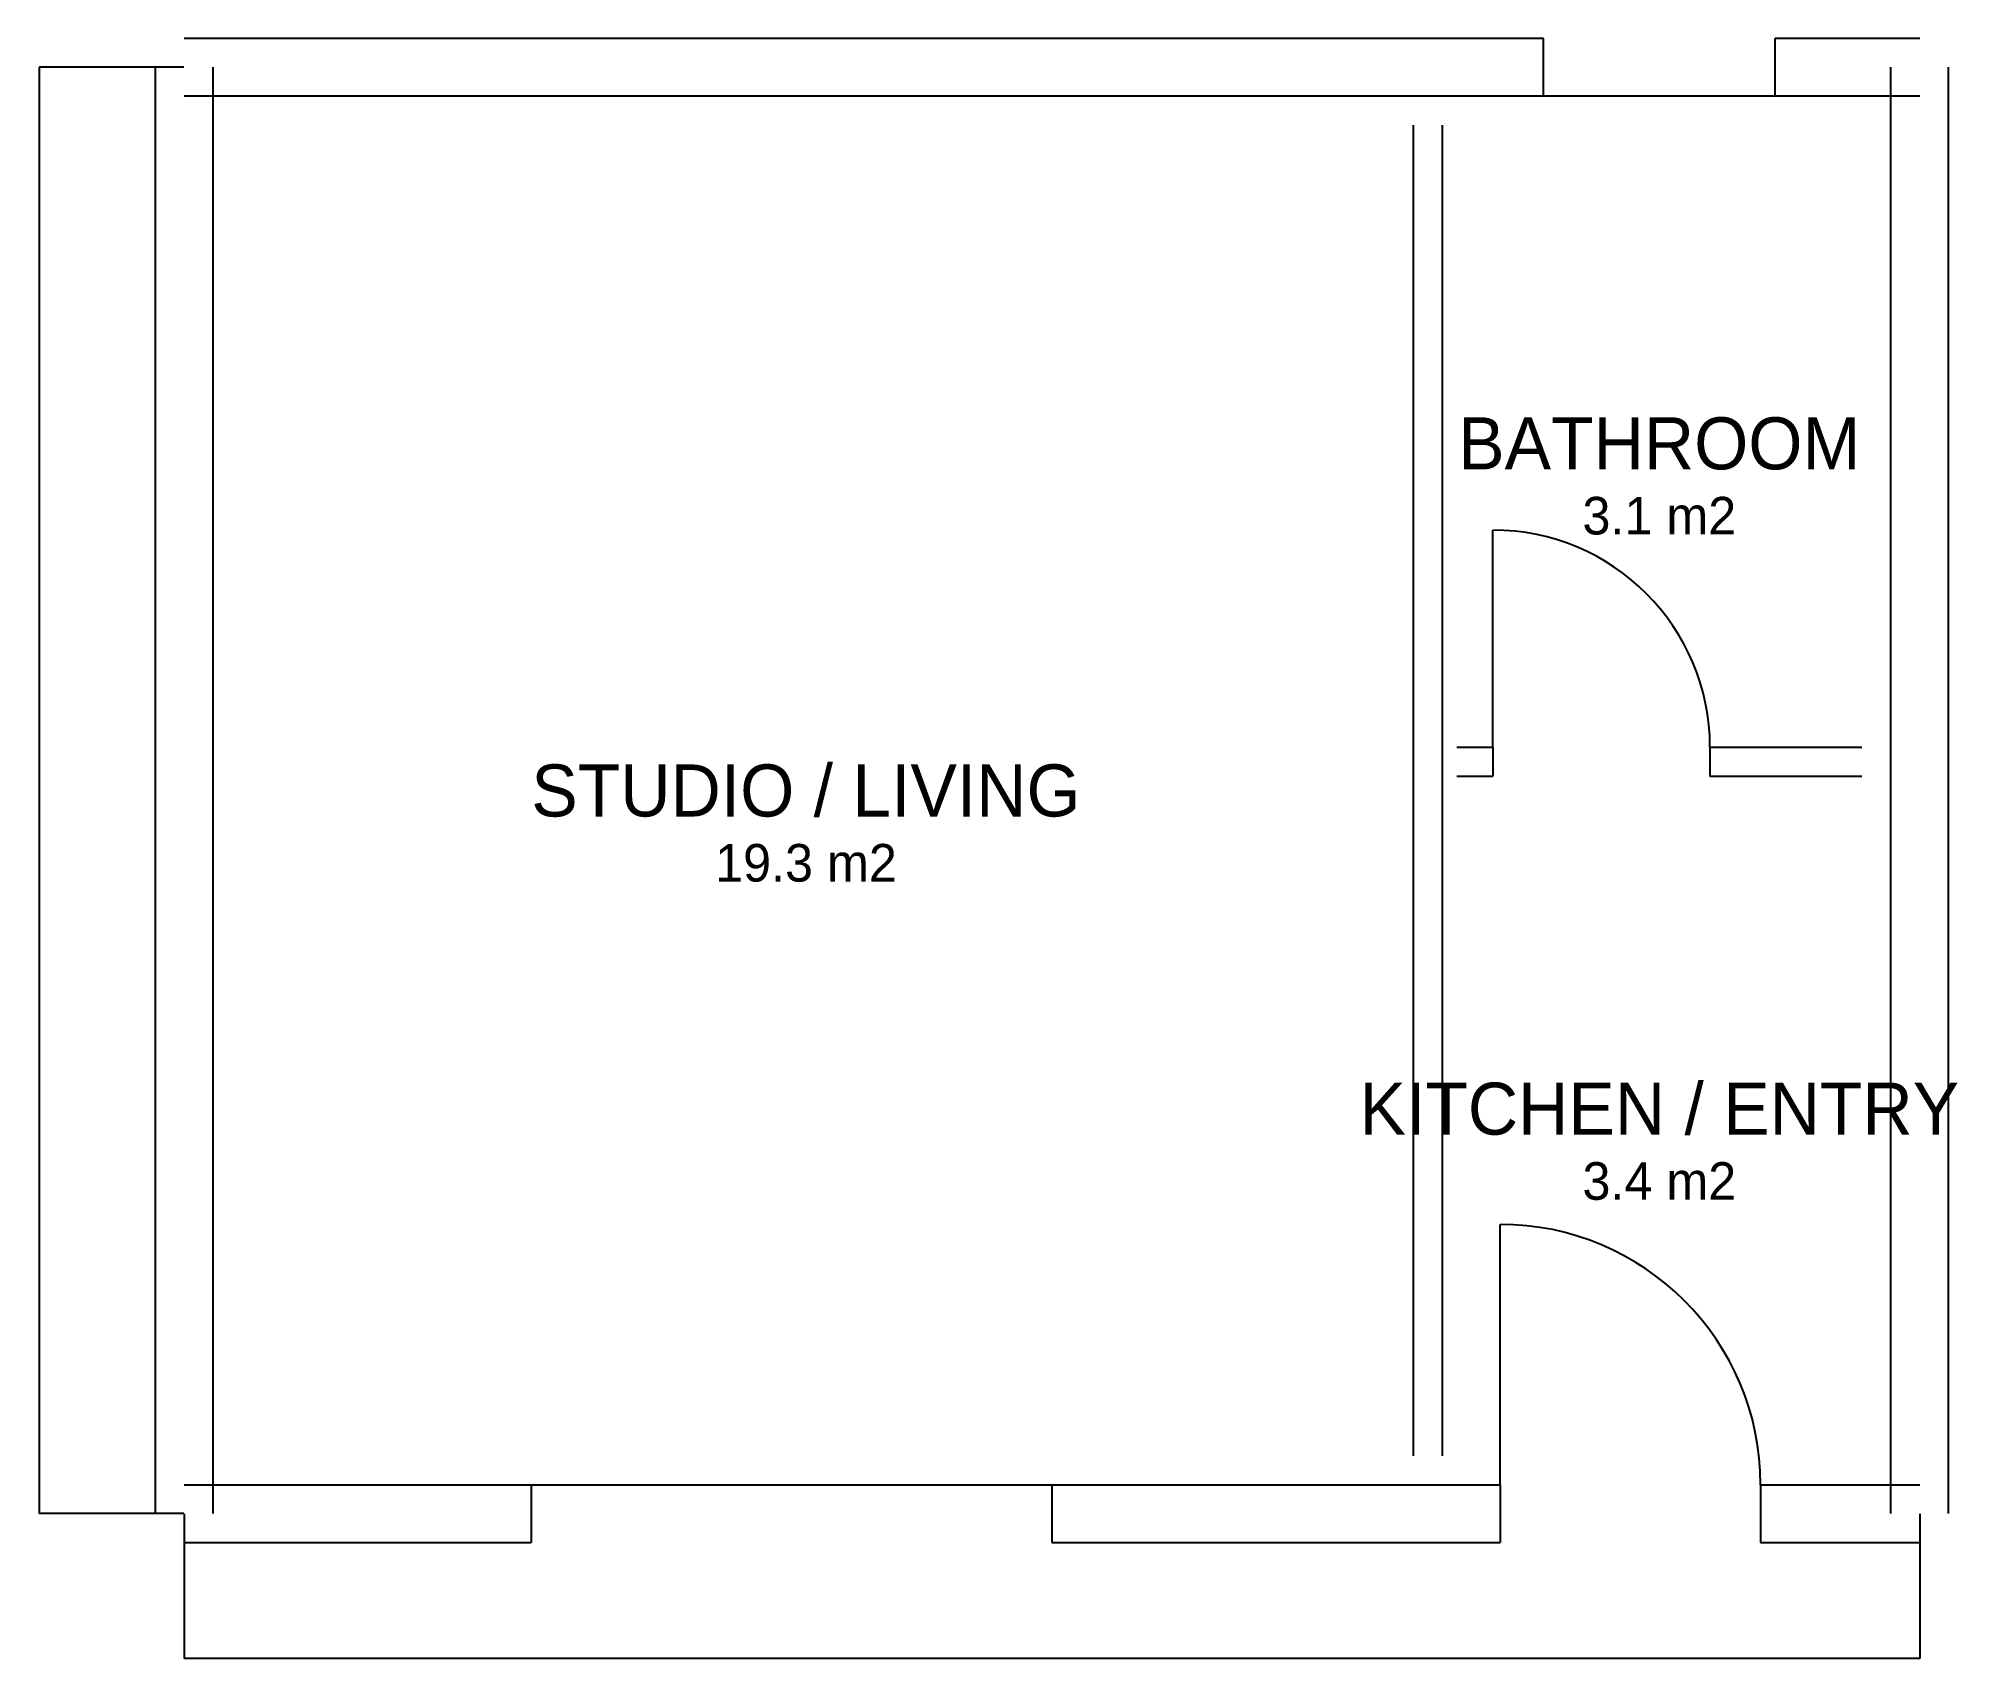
# Model space of a CAD drawing. Header units: millimetres. Extents: x -504 to 6131, y -501 to 5100.
import ezdxf
from ezdxf.enums import TextEntityAlignment as Align

# ---------------------------------------------------------------- set-up
doc = ezdxf.new("R2010")
doc.units = ezdxf.units.MM
for name, color, linetype in [('A-ANNO-DIMS', 6, 'Continuous'), ('A-ANNO-TEXT', 1, 'Continuous'), ('A-DOOR', 2, 'Continuous'), ('A-GLAZ', 5, 'Continuous'), ('A-WALL-EXTR', 4, 'Continuous'), ('A-WALL-INTR', 3, 'Continuous')]:
    doc.layers.add(name, color=color, linetype=linetype)
doc.dimstyles.new('ISO-25', dxfattribs={"dimtxt": 2.5, "dimasz": 2.5, "dimexe": 1.25, "dimexo": 0.625, "dimtad": 1, "dimdsep": 46, "dimtxsty": 'Standard', "dimcen": 2.5, "dimadec": 0, "dimazin": 0, "dimtfac": 1, "dimtdec": 4, "dimtmove": 0, "dimatfit": 3, "dimfxl": 1, "dimtzin": 0, "dimarcsym": 0})

# ---------------------------------------------------------------- blocks, each defined once
blk = doc.blocks.new('*D1')
at = {"layer": 'A-ANNO-DIMS', "color": 0}
for p, q in [((0, -0.6), (0, -501.2)), ((6000, -0.6), (6000, -501.2)), ((0, -500), (6000, -500))]:
    blk.add_line(p, q, dxfattribs=at)
for points in [[(0, -500), (2.5, -500.4), (2.5, -499.6)], [(6000, -500), (5997.5, -499.6), (5997.5, -500.4)]]:
    blk.add_solid(points, dxfattribs=at)
at = {"layer": 'A-ANNO-DIMS', "color": 0, "insert": (3000, -498.1), "char_height": 2.5, "attachment_point": 5}
blk.add_mtext('6000', dxfattribs=at)
blk = doc.blocks.new('*D2')
at = {"layer": 'A-ANNO-DIMS', "color": 0}
for p, q in [((-0.6, 5000), (-501.3, 5000)), ((-500, 0), (-500, 5000)), ((-0.6, 0), (-501.3, 0))]:
    blk.add_line(p, q, dxfattribs=at)
for points in [[(-500, 5000), (-500.4, 4997.5), (-499.6, 4997.5)], [(-500, 0), (-499.6, 2.5), (-500.4, 2.5)]]:
    blk.add_solid(points, dxfattribs=at)
at = {"layer": 'A-ANNO-DIMS', "color": 0, "insert": (-501.9, 2500), "char_height": 2.5, "attachment_point": 5, "rotation": 90}
blk.add_mtext('5000', dxfattribs=at)

msp = doc.modelspace()

# ---------------------------------------------------------------- linework, layer by layer
at = {"layer": 'A-DOOR'}
for p, q in [((4525, 2650), (4525, 3400)), ((4550, 100), (4550, 1000))]:
    msp.add_line(p, q, dxfattribs=at)
for centre, radius in [((4525, 2650), 750), ((4550, 100), 900)]:
    msp.add_arc(centre, radius, 0, 90, dxfattribs=at)
at = {"layer": 'A-GLAZ'}
for p, q in [((5500, 4900), (4700, 4900)), ((1200, 100), (3000, 100))]:
    msp.add_line(p, q, dxfattribs=at)
at = {"layer": 'A-WALL-EXTR'}
for p, q in [((4700, 5100), (0, 5100)), ((4700, 4900), (4700, 5100)), ((6000, 5100), (5500, 5100)), ((5500, 4900), (5500, 5100)), ((-100, 5000), (-100, 0)), ((100, 5000), (100, 0)), ((5900, 0), (5900, 5000)), ((6100, 0), (6100, 5000)), ((4700, 4900), (0, 4900)), ((6000, 4900), (5500, 4900)), ((0, 100), (1200, 100)), ((1200, 100), (1200, -100)), ((3000, 100), (3000, -100)), ((3000, 100), (4550, 100)), ((4550, 100), (4550, -100)), ((5450, 100), (5450, -100)), ((5450, 100), (6000, 100)), ((0, -100), (1200, -100)), ((3000, -100), (4550, -100)), ((5450, -100), (6000, -100))]:
    msp.add_line(p, q, dxfattribs=at)
at = {"layer": 'A-WALL-INTR'}
for p, q in [((4250, 200), (4250, 4800)), ((4350, 200), (4350, 4800)), ((4400, 2650), (4525, 2650)), ((4525, 2650), (4525, 2550)), ((5275, 2650), (5275, 2550)), ((5275, 2650), (5800, 2650)), ((4400, 2550), (4525, 2550)), ((5275, 2550), (5800, 2550))]:
    msp.add_line(p, q, dxfattribs=at)

# ---------------------------------------------------------------- texts
at = {"layer": 'A-ANNO-TEXT'}
for s, height, p in [('BATHROOM', 180, (5100, 3700)), ('3.1 m2', 130, (5100, 3450)), ('STUDIO / LIVING', 180, (2150, 2500)), ('19.3 m2', 130, (2150, 2250)), ('KITCHEN / ENTRY', 180, (5100, 1400)), ('3.4 m2', 130, (5100, 1150))]:
    msp.add_text(s, height=height, dxfattribs=at).set_placement(p, align=Align.MIDDLE_CENTER)

# ---------------------------------------------------------------- dimensions: what is measured, and where the dimension line sits
at = {"layer": 'A-ANNO-DIMS'}
dim = msp.add_linear_dim(base=(-500, 2500), p1=(0, 0), p2=(0, 5000), angle=90, text='5000', dimstyle='ISO-25', dxfattribs=at)
dim.commit()
dim.dimension.update_dxf_attribs({"geometry": '*D2', "text_midpoint": (-501.875, 2500)})
dim = msp.add_linear_dim(base=(3000, -500), p1=(0, 0), p2=(6000, 0), text='6000', dimstyle='ISO-25', dxfattribs=at)
dim.commit()
dim.dimension.update_dxf_attribs({"geometry": '*D1', "text_midpoint": (3000, -498.125)})

doc.saveas('drawing.dxf')
